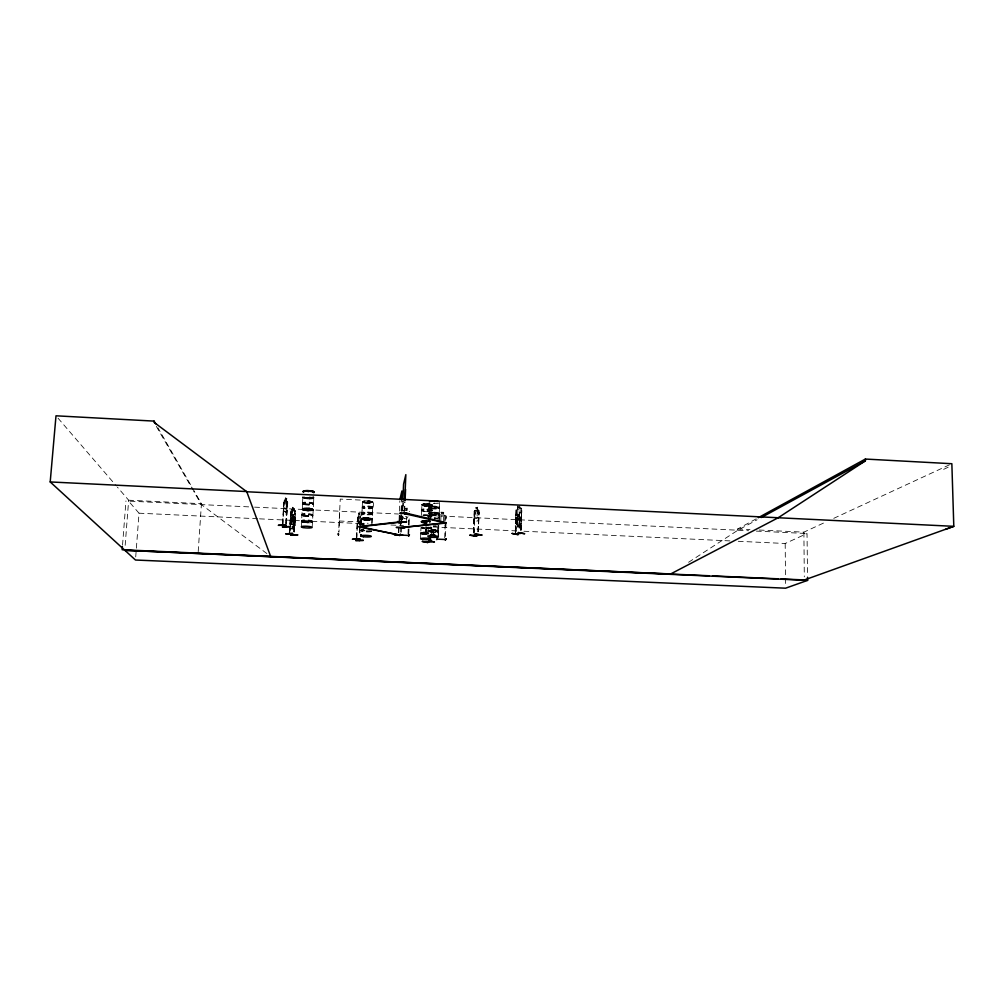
<?xml version="1.0" encoding="UTF-8"?>
<svg xmlns="http://www.w3.org/2000/svg" width="1004" height="1004" viewBox="0 0 1004 1004"><rect width="100%" height="100%" fill="white"/><g stroke="black" fill="none" stroke-linecap="round" stroke-linejoin="round"><path stroke-width="0.75" stroke-dasharray="5 3.75" d="M426.951 534.392A5.246 0.828 2.1 0 1 420.764 533.187L420.977 527.627M431.256 532.346L431.318 527.113A5.158 0.841 2.2 0 1 427.189 527.727A5.158 0.841 2.2 0 1 421.554 527.075M431.82 516.571L431.946 510.823M431.996 510.71L431.921 510.082A5.145 0.904 2.2 0 1 423.952 510.434A5.145 0.904 2.2 0 1 424.541 508.877A5.145 0.904 2.2 0 1 431.946 510.032L432.122 505.025A5.145 0.929 2.2 0 0 424.742 503.845A5.145 0.929 2.2 0 0 424.14 505.426A5.133 0.929 2.2 0 0 432.122 505.025A5.133 0.929 2.2 0 0 424.742 503.857A5.133 0.929 2.2 0 0 424.14 505.439A5.145 0.929 2.2 0 0 432.134 505.012M439.225 513.446L439.476 507.986M421.63 510.446L421.442 515.516M428.946 507.108L428.582 518.742M372.66 507.911C376.487 499.528 367.778 500.507 362.607 501.41M371.944 523.071L372.635 507.999M372.66 507.158L372.647 507.133A5.196 0.916 2.6 0 0 364.979 505.966A5.196 0.916 2.6 0 0 364.766 507.547A5.196 0.916 2.6 0 0 372.647 507.133L372.886 502.125A5.171 0.929 2.7 0 0 365.218 500.921L364.075 501.021M432.824 532.484L432.636 529.723L432.385 532.459M361.151 530.827L361.189 529.836M361.955 513.571L361.98 512.705M339.603 512.379L339.013 532.057M313.524 503.895L313.8 497.846M301.338 526.648L301.915 515.077M302.593 503.857L301.928 514.638M515.278 532.522L515.843 509.781C516.495 507.786 521.013 506.982 521.678 508.815L521.126 530.162M515.491 532.559L516.583 508.79M515.855 530.94L516.357 511.387L515.993 533.99M519.256 526.899L520.411 517.763L519.482 515.692L517.662 515.981L516.633 518.353L517.248 527.188L519.256 526.899L519.332 524.126M516.483 518.177L517.474 517.098L517.487 514.249L519.482 513.948M517.876 508.488L517.876 505.702M517.449 524.314L517.374 527.087L519.131 526.811M517.938 505.715L517.863 508.551L516.872 509.643L516.734 514.801L517.65 516.872L519.47 516.583L520.499 514.211L519.758 505.489M519.344 516.822L519.658 509.179L517.838 509.48L517.713 514.65L519.52 514.362M519.821 505.388L519.746 508.149M520.599 530.25L521.628 510.534L521.352 530.2M520.812 530.288L521.854 510.584M521.377 515.378L520.336 527.74L515.792 528.43L515.265 525.757L515.792 528.43L520.398 527.753L521.001 524.866M474.779 516.596L475.519 518.616L477.038 518.302L477.917 515.93L477.377 507.346M477.364 510.095L477.44 507.246L475.871 507.673L475.858 510.421L474.942 511.488L474.051 535.534M477.866 531.769L478.921 512.291L478.557 531.718M478.105 531.806L479.159 512.329M478.318 531.681L478.946 510.597L477.427 509.994M478.456 509.856L474.641 510.647L474.076 511.651L474.264 521.603L478.155 520.825L478.946 510.597M473.461 532.622L474.152 511.663M473.7 532.66L474.315 513.37M473.901 532.534L474.515 513.232M438.058 537.629L438.535 525.13M438.371 536.437L438.56 530.765A5.233 0.841 2.1 0 0 431.092 529.572A5.233 0.841 2.1 0 0 430.44 531.016A5.233 0.841 2.1 0 0 438.585 530.664L438.685 531.091A5.309 0.853 2.1 0 1 430.377 531.367A5.309 0.853 2.1 0 1 431.042 529.911A5.309 0.853 2.1 0 1 438.66 531.016L438.66 530.99M438.773 525.594L438.597 530.815M439.012 519.106L439.325 513.835A5.296 0.916 2.1 0 1 431.03 514.111A5.296 0.916 2.1 0 1 431.695 512.542A5.296 0.916 2.1 0 1 439.288 513.709M439.626 502.439L439.526 507.886A5.296 0.941 2.1 0 0 431.908 506.769A5.296 0.941 2.1 0 0 431.243 508.375A5.296 0.941 2.1 0 0 439.488 507.961L439.514 507.911M439.451 520.762L439.626 515.767L441.02 514.952L441.02 512.178L443.73 512.316L443.53 515.077L444.86 516.018L444.684 521.013M440.806 520.825L440.982 515.843L443.504 515.956L443.329 520.951M444.684 537.893L445.412 517.662L446.152 517.7M445.475 536.412L446.303 516.056L443.63 514.989M425.834 522.733L426.524 523.071L424.705 522.808M428.67 503.958C439.024 505.301 422.019 507.296 421.78 504.661M425.52 534.392L426.223 519.03M427.139 504.234L428.03 504.635L427.139 504.51M425.709 534.442L426.236 520.637M426.072 534.341L426.6 520.536M426.261 534.379L426.549 526.711M426.612 525.18L426.788 520.574M425.985 521.766C428.557 521.754 426.01 521.578 426.487 521.628M427.93 536.086L428.106 530.978M428.256 527.64L428.043 530.551M429.022 506.857L429.21 502.238M429.875 523.498L429.963 521.026L426.499 521.352M430.189 515.052L430.088 517.688L430.264 514.952L428.244 515.19L430.314 514.964M431.092 533.111L431.243 527.69M431.632 532.245L431.808 527.627M432.849 529.748L431.933 532.258L431.984 527.665M437.48 532.923L437.794 525.105M437.97 521.427L438.183 515.679L440.932 514.851M420.55 538.483L420.726 533.438M421.203 522.093C420.161 520.85 424.642 523.586 426.323 522.77M428.67 503.945L422.056 504.297L421.617 509.768M400.458 525.456L400.646 521.051M400.709 519.583L401.01 512.253M401.073 510.785L401.55 500.08M400.759 525.468L400.985 520.938M401.01 519.595L401.311 512.266M401.374 510.81L401.65 504.799M400.583 532.095L401.023 521.741M401.085 520.26L401.249 515.604M401.349 532.133L401.788 521.779M401.838 520.298L402.027 515.88M402.115 519.369L402.24 516.357L402.152 519.231M402.491 510.333L402.868 501.247L402.529 510.195M402.428 519.382L402.591 516.232M402.792 510.346L403.332 498.16M408.013 516.671L406.545 518.767L403.972 518.641L404.06 516.47L406.633 516.596L406.444 521.39M404.311 511.249L404.737 501.762M404.625 511.274L405.051 501.774M406.984 507.924L406.871 510.647L407.084 507.848L404.323 507.723M408 533.927L408.314 526.51M408.352 525.092L408.553 520.624M408.766 533.965L409.431 517.725M398.525 532.522L399.002 521.754M399.077 520.223L399.354 512.592M399.416 511.124L399.843 500.845M398.826 532.534L399.303 521.766M399.366 520.248L399.68 512.63M361.704 519.244L361.741 518.365M362.118 510.145L362.143 507.208M366.548 518.516C368.518 518.604 365.732 519.294 366.837 518.478M368.041 501.498L366.949 501.623L367.891 501.674M367.175 520.11L366.36 520.223L372.17 519.407A5.221 0.866 2.6 0 0 364.402 518.328A5.221 0.866 2.6 0 0 364.188 519.821L361.678 518.704M367.841 502.853L367.464 503.205M367.489 501.736L367.765 501.435M365.456 519.972L367.163 520.185L361.816 518.93M371.882 524.289L372.333 514.123A5.196 0.891 2.6 0 0 364.653 513.006A5.196 0.891 2.6 0 0 364.439 514.537A5.196 0.891 2.6 0 0 372.333 514.148L372.346 514.035M372.384 513.144A5.196 0.891 2.6 0 0 364.703 512.002A5.196 0.891 2.6 0 0 364.49 513.533A5.196 0.891 2.6 0 0 372.384 513.144L372.609 508.137A5.196 0.916 2.6 0 0 364.929 506.97A5.196 0.916 2.6 0 0 364.728 508.539A5.196 0.916 2.6 0 0 372.597 508.137M356.307 537.717L357.512 517.713L356.859 537.83M356.52 539.361L358.064 515.316L360.449 516.407L360.762 517.499L360.147 528.267M359.871 513.546L358.804 513.006L358.24 516.382L358.428 523.661L359.382 524.075L359.984 522.193M359.382 532.747L359.67 526.623M359.746 525.092L360.223 517.286L359.909 513.471L358.892 513.006M359.67 532.86L359.934 526.611M360.022 525.217L360.298 518.968M359.934 532.86L360.072 529.798M361.076 524L361.929 513.446M361.39 524.113L362.557 500.18L340.256 499.088L338.637 532.032M312.181 527.012L312.871 515.541M306.772 509.204L308.015 509.342M308.128 510.747L303.057 509.831L303.961 509.806A5.409 0.929 3.1 0 0 312.947 509.806C312.482 507.095 303.271 508.426 302.405 508.639M286.454 501.009L286.742 498.16L286.592 500.933L287.721 502.452L286.68 512.467L283.793 511.287L284.069 500.883L285.274 500.406M285.826 523.548L286.542 501.009M286.102 523.548L287.207 503.97L286.165 523.686M286.441 523.674L287.759 502.427M289.34 532.208L289.679 525.958M289.767 524.402L290.708 511.877L290.018 532.321M289.566 532.195L289.918 525.945M290.005 524.389L291.461 509.442L289.692 533.89M294.574 516.42L293.657 518.328L292.164 517.913L291.474 515.541L292.628 507.095L294.31 507.56L294.021 510.308M292.603 509.869L292.754 507.196M292.867 527.69L291.963 526.523M293.381 525.619L293.168 528.305L293.344 525.519M294.586 519.683L293.821 518.566L294.046 511.199L292.553 510.76L291.173 523.837L291.863 526.209L293.381 526.623L294.31 524.69M293.821 518.566L294.034 515.818L292.415 515.366L293.971 515.893M293.783 531.819L294.85 511.425L294.159 510.233M294.021 531.794L295.05 513.132M294.222 531.932L295.251 513.27M294.461 531.919L295.088 510.622M291.386 509.455L295.189 510.534L295.703 511.638L294.272 529.61L290.47 528.593L294.31 529.497L295.05 527.087L295.44 519.896L293.808 518.503L292.867 520.762L291.612 517.863L292.515 521.239L291.323 524.05L293.319 524.628L293.595 519.62L292.101 519.193M282.388 523.762L283.868 502.565M282.651 525.406L284.069 500.883M283.002 523.887L283.592 502.565M286.818 507.371L286.077 509.342L284.923 508.865L284.734 501.184L285.437 497.633L286.742 498.16M285.4 500.519L285.525 497.633M432.636 532.195L432.799 529.673M198.202 551.61L201.44 503.694L157.979 427.867M438.685 531.204L438.673 531.279A5.309 0.853 2.1 0 0 431.03 530.225A5.309 0.853 2.1 0 0 430.377 531.681A5.309 0.853 2.1 0 0 438.648 531.329L438.648 531.329M135.716 556.906L139.016 513.195L128.587 501.121L253.008 507.07M122.538 545.172L125.964 500.946M125.174 545.323L128.65 500.205L117.393 487.128M372.748 507.673L372.722 507.748A5.271 0.929 2.6 0 0 364.904 506.606A5.271 0.929 2.6 0 0 364.69 508.212A5.271 0.929 2.6 0 0 372.697 507.798L372.672 507.848M313.838 497.733L313.788 497.319M312.897 515.466L313.512 503.945M421.103 521.503L424.052 520.725A5.183 0.866 2.2 0 0 421.291 521.565A5.183 0.866 2.2 0 0 426.047 522.431M372.999 502.213L368.932 503.004M367.138 520.185C376.751 520.549 370.2 515.805 361.603 518.566M362.419 501.623L368.932 503.029M432.222 532.208L432.686 529.673L431.871 532.321M478.795 517.976L478.155 520.825M431.419 535.069L432.636 529.723M302.844 497.005L302.568 503.092M516.395 513.42L515.592 516.269L516.332 513.408L520.976 512.693L521.503 515.366L520.976 512.693M516.219 519.758L520.699 519.068L521.553 516.294L520.812 519.168L516.169 519.859L515.717 517.211M398.99 521.402L400.32 516.294M402.604 507.472L404.11 501.686M294.611 521.327C289.767 523.887 290.169 513.157 290.846 520.273L294.611 521.327L295.301 518.817M290.608 516.596L291.336 514.048L295.088 515.127L295.427 517.926M290.683 516.596L291.361 514.148L295.088 515.127M420.663 532.998L420.739 532.848A5.246 0.841 2.1 0 1 428.833 532.635M420.714 532.898L420.726 532.873A5.246 0.841 2.1 0 0 426.964 534.078M445.023 525.87L446.052 523.235M408.277 521.478L409.306 518.905M302.857 497.018L302.857 496.98A5.484 0.991 3.1 0 0 309.897 498.26A5.484 0.991 3.1 0 0 313.035 496.967M438.045 517.361L438.823 517.349M291.988 524.063L293.494 524.477L293.77 519.47L292.264 519.043L291.813 524.213L292.829 521.967L293.996 524.791L293.168 521.452L293.871 518.415M372.208 519.394L372.032 518.767A5.171 0.866 2.6 0 0 364.452 517.725A5.171 0.866 2.6 0 0 364.239 519.231A5.171 0.866 2.6 0 0 372.095 518.855L372.057 519.043M431.795 516.646L431.695 516.985A5.158 0.878 2.2 0 0 428.206 515.993M426.261 506.016L427.089 505.928L426.286 505.991M430.252 521.365A5.183 0.866 2.2 0 0 421.718 521.239A5.183 0.866 2.2 0 0 426.035 522.645L425.658 522.946M515.529 518.328L516.169 517.248L520.674 516.52L521.327 517.399M515.592 518.353L516.194 517.336M521.314 522.833L520.599 523.912L516.056 524.59L515.466 523.724M302.254 508.877L303.07 509.58M307.324 508.827L307.701 509.128M307.061 509.191L307.136 509.053M426.901 504.523L427.089 504.41M290.947 510.308L291.486 509.543M290.595 518.553L292.264 518.051M367.15 518.892L366.272 518.754L367.238 518.516M367.527 518.968L367.1 518.792M438.271 515.73L439.124 514.851M401.424 511.249L402.34 510.321L408.753 510.634L409.682 511.663M427.942 504.573L426.625 504.673M434.544 503.305L433.665 503.268M422.922 521.063L421.103 521.741M421.341 521.44A5.133 0.866 2.2 0 0 426.047 522.293A5.158 0.866 2.2 0 1 421.316 521.44A5.133 0.866 2.2 0 1 424.09 520.599A5.158 0.866 2.2 0 0 421.316 521.44L421.128 521.515M425.784 521.666L427.152 521.465M425.671 522.958L427.378 522.933A5.183 0.866 2.2 0 1 421.529 522.18A5.183 0.866 2.2 0 1 423.663 521.202A5.183 0.866 2.2 0 1 430.239 521.616M427.378 521.703L426.738 521.842M293.268 525.519L294.109 524.841M688.568 562.29L737.676 530.35L757.104 519.783M402.893 511.337L404.311 510.509M737.676 530.35L737.676 528.982L756.903 518.466M943.647 469.345L950.524 466.132M759.237 530.024L803.89 532.158L825.225 522.281M833.759 518.34L950.424 464.375M738.254 541.294L785.191 543.49L807.028 533.526L807.53 575.694M302.38 508.877L312.382 509.128M307.462 510.722L307.902 510.71M367.15 503.129L368.029 503.18M362.419 518.328L365.657 518.089M302.894 508.677L303.76 508.539M426.123 521.365L427.189 521.641M477.44 507.246L475.883 507.61M475.808 510.346L474.704 510.584M307.613 510.634L307.99 510.534M518.227 507.12L519.394 506.932M433.377 533.839L433.05 529.736L433.766 533.777M516.357 511.387L516.583 511.438M425.696 522.996L426.198 522.795M519.432 517.913L517.612 518.202L517.474 523.385L519.294 523.109L519.256 517.738L517.449 518.026L517.324 523.209L519.118 522.933M428.633 515.667L429.837 515.529L429.8 516.407L428.595 516.545M431.143 528.117L426.336 528.606L425.821 526.046M422.91 521.051L429.248 521.202M426.813 521.515L425.847 521.578M291.147 512.002L290.47 511.902M290.156 523.787L290.746 524.891M295.038 525.105L294.398 525.92L291.009 523.988L292.214 517.047L293.708 517.474L294.385 519.846M284.521 500.055L287.357 501.36M287.382 501.272L287.633 502.452M283.567 508.35L283.793 511.287L286.68 512.467M360.449 516.407L360.649 517.524M309.219 510.534L313.198 509.806L311.466 508.902M357.361 523.197L357.549 525.971M367.251 518.679L366.837 518.654M427.353 504.435L426.964 504.673M307.726 510.321L313.01 509.819A5.409 0.929 3.1 0 0 306.195 508.35A5.409 0.929 3.1 0 0 303.961 509.794L308.052 510.358M307.663 510.509L309.219 510.559M365.657 518.077L370.689 518.541M339.176 520.988L361.54 522.042M139.016 513.195L257.928 518.767M259.496 518.842L364.314 523.762M390.92 525.004L403.432 525.594M433.163 526.987L516.081 530.878M523.912 531.241L730.435 540.93M737.676 528.982L750.001 529.572M439.074 514.776L445.374 515.077M128.65 500.205L201.44 503.694M254.564 507.145L398.475 514.01M423.5 515.215L748.658 530.739M756.338 531.103L807.028 533.526M404.863 508.275L406.507 508.363L406.469 509.254L404.825 509.179M307.575 508.815L308.253 509.078M365.456 519.947L364.214 519.834A5.221 0.866 2.6 0 0 372.107 519.444M424.705 522.783L422.458 522.482M305.103 510.245L306.421 510.408M474.264 521.603L473.926 518.993M423.5 522.406L421.718 522.017M429.235 521.227L430.264 521.39M517.424 517.01L518.378 519.457L520.147 516.483L518.779 519.997L519.947 522.883L518.378 520.687L516.759 523.523L517.976 520.11L516.759 517.123L517.487 517.035M291.637 527.866L293.243 528.305M370.689 518.566L372.02 519.005M291.11 517.838L294.9 518.867M292.277 515.767L293.77 516.194M422.37 505.2L423.123 505.439M266.876 553.555L201.39 504.598L193.621 491.107M519.281 516.809L520.223 517.587L520.097 522.783L519.068 525.155L517.261 525.431L516.357 523.36M58.044 418.179L116.376 485.949M520.976 508.049L521.603 508.865M402.692 516.407L403.972 518.641M156.335 426.349L192.843 489.764M431.946 510.057L432.009 510.321A5.233 0.916 2.2 0 1 423.889 510.785A5.233 0.916 2.2 0 1 424.504 509.216A5.233 0.916 2.2 0 1 432.021 510.383L431.984 510.27M439.501 507.647A5.296 0.941 2.1 0 0 431.921 506.455A5.296 0.941 2.1 0 0 431.256 508.062A5.296 0.941 2.1 0 0 439.501 507.647L439.401 507.321A5.208 0.929 2.1 0 0 431.971 506.116A5.208 0.929 2.1 0 0 431.318 507.71A5.208 0.929 2.1 0 0 439.438 507.296L439.463 507.509M420.651 533.212L420.663 533.275A5.246 0.828 2.1 0 1 428.821 532.948M401.123 518.516L401.864 521.264M425.96 526.046L426.462 528.531M433.063 529.71L433.866 533.676M433.025 529.698L433.64 533.576M432.925 529.673L433.163 533.5M803.89 532.158L804.304 576.886M785.191 543.49L785.58 586.65M434.155 517.989A5.196 0.878 2.1 0 1 437.731 518.415M438.71 503.18A5.196 0.941 2.1 0 1 431.519 503.18M431.645 532.17A5.233 0.841 2.1 0 1 429.574 530.714A5.233 0.841 2.1 0 1 438.208 531.304A5.233 0.841 2.1 0 1 432.988 532.258M438.497 525.807A5.221 0.866 2.1 0 1 433.213 526.196M435.899 525.87A5.309 0.878 2.1 0 1 433.213 525.858M372.861 502.1A5.171 0.929 2.7 0 1 365.004 502.527A5.171 0.929 2.7 0 1 365.218 500.921M371.354 531.543A5.208 0.828 2.5 0 1 362.607 531.505A5.208 0.828 2.5 0 1 365.105 530.237M370.915 530.89A5.208 0.828 2.5 0 1 371.417 531.116A5.284 0.841 2.5 0 1 362.557 531.154A5.284 0.841 2.5 0 1 365.105 529.874M361.528 524.69A5.284 0.866 2.6 0 1 364.088 523.837M369.999 530.827A5.208 0.828 2.5 0 1 366.309 530.903M364.967 530.815A5.208 0.828 2.5 0 1 361.402 529.635M361.628 524.603A5.208 0.853 2.6 0 1 364.113 524.201M371.455 530.878A5.284 0.841 2.5 0 1 363.084 530.94A5.284 0.841 2.5 0 1 363.824 529.585M362.055 524.603A5.284 0.866 2.6 0 1 364.101 523.523M364 524.653A5.208 0.853 2.6 0 1 361.904 523.486A5.208 0.853 2.6 0 1 368.129 523.285M312.131 497.03A5.484 0.991 3.1 0 1 309.872 498.574A5.484 0.991 3.1 0 1 303.007 497.03M423.098 515.617A5.233 0.904 2.2 0 1 430.001 515.868A5.233 0.904 2.2 0 1 430.917 517.085M423.111 515.316A5.233 0.904 2.2 0 1 431.256 515.88A5.233 0.904 2.2 0 1 427.604 517.035M423.173 514.977A5.158 0.891 2.2 0 1 431.205 515.541A5.158 0.891 2.2 0 1 427.604 516.671M425.583 534.693A5.171 0.816 2.1 0 1 421.002 533.438A5.171 0.816 2.1 0 1 428.771 533.3M426.951 533.714A5.171 0.828 2.1 0 1 420.877 532.534A5.171 0.828 2.1 0 1 428.808 532.296M427.779 527.138A5.158 0.841 2.1 0 1 430.013 528.568A5.158 0.841 2.1 0 1 421.517 528.079M421.818 527.251A5.158 0.841 2.1 0 1 422.709 527.113M430.854 527A5.246 0.853 2.1 0 1 428.482 528.066A5.246 0.853 2.1 0 1 421.467 527.426M430.088 527.1A5.246 0.853 2.1 0 1 429.059 528.342A5.246 0.853 2.1 0 1 421.454 527.727M517.738 525.657L517.713 526.585L518.88 526.41L518.905 525.481L517.738 525.657M517.863 514.738L517.838 515.667L518.993 515.479L519.018 514.55L517.863 514.738M477.101 507.861L476.097 508.978L477.101 507.861M477.264 510.998L477.101 516.106L475.595 516.433L475.745 511.325L477.264 510.998M441.547 512.743L441.509 513.634L443.14 513.709L443.166 512.818L441.547 512.743M358.754 516.621L358.516 521.54L359.482 521.967L359.708 517.06L358.754 516.621M359.068 513.621L359.645 514.788L359.068 513.621M286.466 498.611L286.416 499.528L285.688 499.214L285.738 498.298L286.466 498.611M286.491 501.937L286.203 507.108L285.048 506.631L285.349 501.448L286.491 501.937M293.005 507.723L293.908 508.89L293.005 507.723M292.704 515.993L293.632 517.16L292.704 515.993M432.046 510.559L432.046 510.584A5.233 0.916 2.2 0 0 424.491 509.517A5.233 0.916 2.2 0 0 423.876 511.086A5.233 0.916 2.2 0 0 432.009 510.685L432.034 510.609M372.471 513.709L372.471 513.709A5.284 0.904 2.6 0 0 364.628 512.642A5.284 0.904 2.6 0 0 364.414 514.199A5.284 0.904 2.6 0 0 372.434 513.81L372.434 513.81M439.275 514.023L439.275 514.048A5.296 0.916 2.1 0 1 431.017 514.412A5.296 0.916 2.1 0 1 431.682 512.856A5.296 0.916 2.1 0 1 439.275 514.023M435.51 518.202L434.155 518.114A5.246 0.891 2.1 0 1 436.727 518.353L435.51 518.215M429.248 520.963L428.03 520.825A5.183 0.866 2.2 0 1 430.264 521.151L429.248 520.976M372.722 507.484L372.71 507.459A5.271 0.929 2.6 0 0 364.929 506.305A5.271 0.929 2.6 0 0 364.703 507.898A5.271 0.929 2.6 0 0 372.71 507.484L372.722 507.509M372.459 513.496L372.446 513.458A5.284 0.904 2.6 0 1 364.427 513.897A5.284 0.904 2.6 0 1 364.64 512.329A5.284 0.904 2.6 0 1 372.446 513.496L372.434 513.433M432.26 505.125L432.247 505.1A5.171 0.929 2.2 0 0 424.717 504.046A5.171 0.929 2.2 0 0 424.127 505.627A5.171 0.929 2.2 0 0 432.147 505.213M431.055 514.763A5.221 0.904 2.1 0 0 439.175 514.362A5.221 0.904 2.1 0 0 431.707 513.22A5.221 0.904 2.1 0 0 431.055 514.763M431.092 513.747A5.221 0.904 2.1 0 0 439.212 513.345A5.221 0.904 2.1 0 0 431.745 512.203A5.221 0.904 2.1 0 0 431.092 513.747M431.281 508.714A5.208 0.929 2.1 0 0 439.401 508.313A5.208 0.929 2.1 0 0 431.933 507.133A5.208 0.929 2.1 0 0 431.281 508.714M364.214 519.557A5.196 0.866 2.6 0 0 372.107 519.181A5.196 0.866 2.6 0 0 364.427 518.064A5.196 0.866 2.6 0 0 364.214 519.557A5.183 0.866 2.6 0 0 372.095 519.193A5.183 0.866 2.6 0 0 364.427 518.077A5.183 0.866 2.6 0 0 364.214 519.57M364.992 503.029A5.171 0.929 2.7 0 0 372.835 502.615A5.171 0.929 2.7 0 0 365.192 501.435A5.171 0.929 2.7 0 0 364.992 503.029M364.979 502.715A5.208 0.941 2.7 0 0 372.886 502.301A5.208 0.941 2.7 0 0 365.192 501.109A5.208 0.941 2.7 0 0 364.979 502.715M364.201 520.122A5.183 0.866 2.6 0 0 372.057 519.746A5.183 0.866 2.6 0 0 364.402 518.629A5.183 0.866 2.6 0 0 364.201 520.122M304.25 504.598A5.396 0.941 3.1 0 0 313.223 504.623A5.396 0.941 3.1 0 0 306.484 503.129A5.396 0.941 3.1 0 0 304.25 504.598M304.199 504.246A5.484 0.966 3.1 0 0 313.323 504.259A5.484 0.966 3.1 0 0 306.471 502.753A5.484 0.966 3.1 0 0 304.199 504.246M303.986 509.455A5.409 0.929 3.1 0 0 312.959 509.467A5.409 0.929 3.1 0 0 306.22 507.999A5.409 0.929 3.1 0 0 303.986 509.455A5.384 0.929 3.1 0 0 312.934 509.467A5.384 0.929 3.1 0 0 306.22 508.011A5.384 0.929 3.1 0 0 303.999 509.442M304.3 503.569A5.396 0.954 3.1 0 0 313.273 503.581A5.396 0.954 3.1 0 0 306.534 502.088A5.396 0.954 3.1 0 0 304.3 503.569M313.248 498.561A5.396 0.966 3.1 0 0 309.596 497.03A5.409 0.966 3.1 0 1 313.261 498.561A5.409 0.966 3.1 0 1 305.329 498.561A5.409 0.966 3.1 0 1 304.4 497.03A5.396 0.966 3.1 0 0 305.329 498.561A5.396 0.966 3.1 0 0 313.248 498.561M304.225 503.933A5.484 0.966 3.1 0 0 313.336 503.945A5.484 0.966 3.1 0 0 306.496 502.427A5.484 0.966 3.1 0 0 304.225 503.933M309.885 497.884A5.409 0.979 3.1 0 0 313.562 496.867A5.396 0.979 3.1 0 1 309.885 497.884A5.409 0.979 3.1 0 1 303.195 496.867A5.396 0.979 3.1 0 0 309.885 497.884M303.974 509.806A5.396 0.929 3.1 0 0 312.934 509.819A5.396 0.929 3.1 0 0 306.207 508.363A5.396 0.929 3.1 0 0 303.974 509.806M303.283 522.318A5.409 0.878 3 0 0 312.282 522.356A5.422 0.878 3 0 0 305.517 520.951A5.422 0.878 3 0 0 303.283 522.318A5.422 0.878 3 0 0 312.294 522.356A5.409 0.878 3 0 0 305.517 520.951A5.409 0.878 3 0 0 303.283 522.318M303.246 521.967A5.497 0.891 3 0 0 312.382 521.992A5.497 0.891 3 0 0 305.517 520.574A5.497 0.891 3 0 0 303.246 521.967M303.936 510.371A5.409 0.929 3.1 0 0 312.909 510.396A5.409 0.929 3.1 0 0 306.17 508.928A5.409 0.929 3.1 0 0 303.936 510.371A5.396 0.916 3.1 0 0 312.897 510.396A5.396 0.916 3.1 0 0 306.17 508.94A5.384 0.916 3.1 0 0 303.948 510.371A5.384 0.916 3.1 0 0 312.897 510.383A5.384 0.916 3.1 0 0 306.17 508.94A5.396 0.916 3.1 0 0 303.936 510.383M303.936 510.045A5.422 0.929 3.1 0 0 312.947 510.057A5.422 0.929 3.1 0 0 306.182 508.601A5.422 0.929 3.1 0 0 303.936 510.045M303.584 515.742A5.497 0.916 3 0 0 312.708 515.767A5.497 0.916 3 0 0 305.856 514.312A5.497 0.916 3 0 0 303.584 515.742M303.346 521.277A5.409 0.878 3 0 0 312.332 521.302A5.409 0.878 3 0 0 305.58 519.909A5.409 0.878 3 0 0 303.346 521.277M303.622 516.094A5.409 0.904 3 0 0 312.608 516.119A5.409 0.904 3 0 0 305.856 514.688A5.409 0.904 3 0 0 303.622 516.094M303.271 521.641A5.497 0.891 3 0 0 312.395 521.678A5.497 0.891 3 0 0 305.53 520.248A5.497 0.891 3 0 0 303.271 521.641M303.597 515.416A5.497 0.916 3 0 0 312.733 515.441A5.497 0.916 3 0 0 305.869 513.985A5.497 0.916 3 0 0 303.597 515.416M303.685 515.052A5.409 0.904 3 0 0 312.671 515.077A5.409 0.904 3 0 0 305.919 513.646A5.409 0.904 3 0 0 303.685 515.052M430.252 521.026A5.158 0.866 2.2 0 0 429.235 520.838A5.133 0.866 2.2 0 1 430.227 521.026M424.115 505.941A5.145 0.929 2.2 0 0 432.122 505.527A5.145 0.929 2.2 0 0 424.717 504.359A5.145 0.929 2.2 0 0 424.115 505.941A5.12 0.916 2.2 0 0 432.096 505.527A5.12 0.916 2.2 0 0 424.73 504.372A5.12 0.916 2.2 0 0 424.127 505.941M423.914 511.425A5.145 0.904 2.2 0 0 431.908 511.036A5.145 0.904 2.2 0 0 424.504 509.881A5.145 0.904 2.2 0 0 423.914 511.425M421.542 522.469A5.145 0.866 2.2 0 0 427.353 523.209A5.133 0.853 2.2 0 1 421.554 522.482A5.133 0.853 2.2 0 1 423.675 521.503A5.145 0.866 2.2 0 1 430.201 521.904A5.133 0.853 2.2 0 0 423.675 521.503A5.145 0.866 2.2 0 0 421.542 522.469"/><path stroke-width="1.5" d="M338.473 534.981L338.273 533.601M338.436 534.906L338.423 533.613M409.055 513.671L399.793 513.182L409.055 513.772M434.443 535.421C421.956 533.952 443.166 535.333 430.565 535.232M434.694 534.856L430.804 534.68M401.55 500.08L401.926 490.981L399.906 499.377M402.93 499.691L403.57 484.129L405.842 474.641L404.8 500.205M404.298 512.655L404.662 513.596M405.114 500.218L405.566 489.312M404.562 513.709L445.964 523.059L400.709 527.64L446.152 522.657L404.637 512.793M408.703 535.446L394.334 534.743L402.78 535.069M807.542 577.25L807.58 580.375L785.592 588.193L135.477 560.019L50.2 481.945L55.998 415.807L154.089 421.103L154.001 422.307L246.808 491.759L953.8 526.334L951.855 463.722L865.373 459.054L758.271 517.713M122.413 546.691L122.174 549.74L322.171 558.701M359.972 539.073L352.366 539.236L360.122 539.035M278.434 525.255L286.353 525.167L278.459 525.356M476.611 536.123L469.709 535.157L476.812 536.073M512.115 533.425L518.089 534.592M518.064 534.63L512.165 533.488M400.169 534.279L399.705 535.647L400.483 534.291M292.465 533.438L285.638 533.864L292.691 533.463M422.533 541.407L427.905 542.549L422.232 541.507M409.469 534.718L408.565 536.061L409.042 534.755M409.155 534.705L408.628 535.948M437.054 538.42L436.778 539.7M437.255 539.161L445.462 539.487M446.228 538.847L445.249 540.089L446.24 538.897M308.278 491.069L309.132 491.194M434.217 501.473L435.071 501.473M778.2 517.75L865.41 460.836L865.373 459.054M761.22 517.549L865.41 460.836M670.471 574.05L778.539 517.575M945.454 529.384L953.8 526.334L804.442 579.948L781.074 578.919M425.156 542.06L431.544 541.52M473.386 535.571L478.28 534.655M478.444 534.705L473.863 535.496M286.303 526.698L282.664 525.28M359.608 540.516L356.47 539.236M520.511 533.237C524.213 533.174 512.203 534.203 516.043 533.99M282.262 525.293L286.027 526.711M431.431 541.52L425.357 542.11M356.207 539.236L359.269 540.503M524.427 533.689L518.428 532.572M524.665 533.714L518.189 532.559M404.625 513.559L405.942 513.395M307.726 491.445L308.655 491.37M290.896 535.207L297.899 534.906L290.859 535.145M670.672 573.949L124.785 550.305L807.58 580.375M325.296 558.839L367.464 560.696M370.589 560.834L481.481 565.729M484.606 565.867L550.205 568.753M553.329 568.891L595.51 570.749M598.622 570.887L709.389 575.769M712.539 575.907L777.887 578.806M50.2 481.945L246.858 491.558M308.517 491.207L308.881 491.408M308.542 491.458L308.027 491.458M289.19 533.777L294.36 535.032M282.45 526.874L290.156 526.573M290.106 526.623L282.45 526.862M355.742 540.554L363.285 540.353M363.31 540.416L355.717 540.491M154.089 421.103L155.645 423.801M246.72 491.558L270.628 556.429M429.474 501.498A5.233 0.954 2.1 0 1 433.427 501.009A5.233 0.954 2.1 0 1 438.371 501.498M430.076 501.473A5.233 0.954 2.1 0 1 437.342 501.485M313.348 492.399A5.384 0.991 3.2 0 0 309.219 490.718A5.409 0.991 3.2 0 0 303.484 491.671A5.384 0.991 3.2 0 1 309.219 490.718A5.409 0.991 3.2 0 1 313.373 492.387M303.459 492.198A5.396 0.991 3.2 0 1 308.492 491.194A5.396 0.991 3.2 0 1 313.85 492.713M303.459 491.872A5.409 0.991 3.2 0 1 308.517 490.856A5.409 0.991 3.2 0 1 313.888 492.387M404.926 527.702L396.203 527.414L404.951 527.702M397.672 521.565L406.645 521.904L397.672 521.616M361.114 534.655L360.9 536.01L361.114 534.655M431.256 534.831L434.13 535.006L431.256 534.831M475.193 534.053L482.121 535.094L475.206 534.065M401.713 521.653L358.817 526.498L399.253 535.019L358.779 526.887L402.893 521.917L401.713 521.653M429.11 540.88L434.468 542.009L429.11 540.867M430.227 537.115A5.221 0.816 2.1 0 0 438.346 536.789A5.221 0.816 2.1 0 0 430.867 535.722A5.221 0.816 2.1 0 0 430.227 537.115M363.423 536.726A5.196 0.803 2.5 0 0 371.317 536.4A5.196 0.803 2.5 0 0 363.636 535.345A5.196 0.803 2.5 0 0 363.423 536.726M303.007 527.539A5.409 0.853 3 0 0 311.993 527.577A5.409 0.853 3 0 0 305.241 526.209A5.409 0.853 3 0 0 303.007 527.539M422.835 539.487A5.158 0.803 2.1 0 0 430.854 539.173A5.158 0.803 2.1 0 0 423.437 538.131A5.158 0.803 2.1 0 0 422.835 539.487"/></g></svg>
